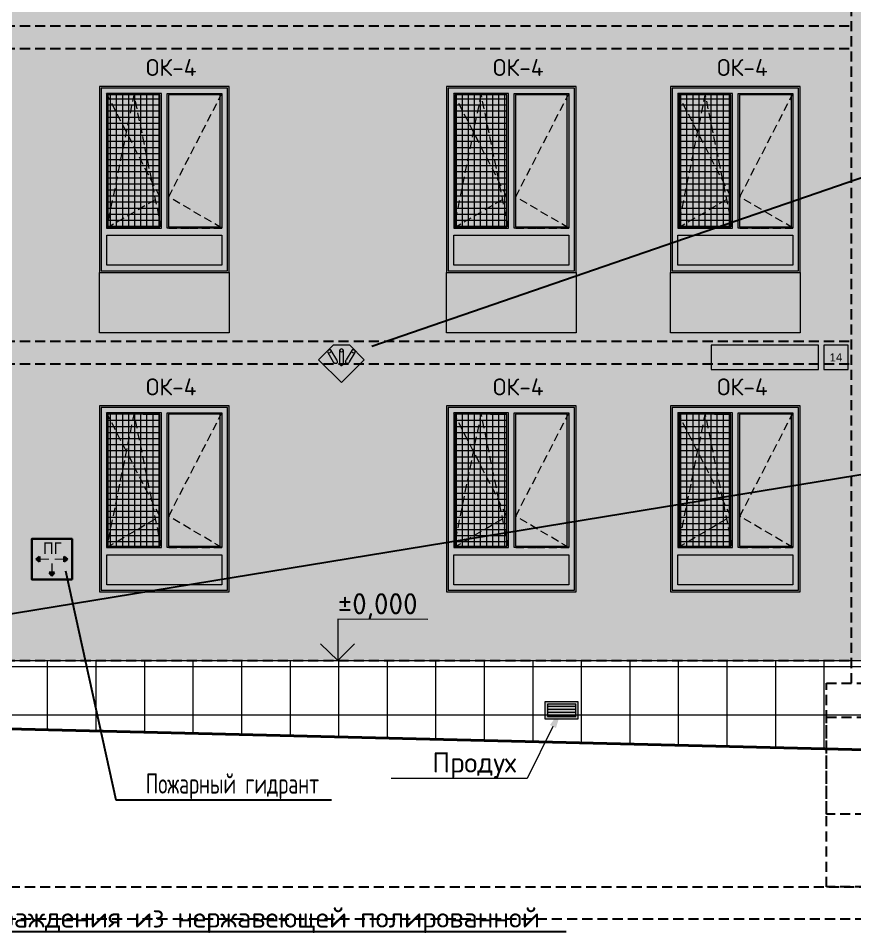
# Model space of a CAD drawing. Header units: millimetres. Extents: x -136099598 to 9192475, y 0 to 779331.
# Drawn here: x -291915 to -281577, y 285176 to 296496 of the extents above; entities that cross this region are included whole.
import ezdxf
from ezdxf import colors
from ezdxf.entities.mleader import LeaderData, LeaderLine
from ezdxf.math import Vec2, Vec3

# ---------------------------------------------------------------- set-up
doc = ezdxf.new("R2010")
doc.units = ezdxf.units.MM
doc.header["$MEASUREMENT"] = 0
doc.linetypes.add('01_base$0$DASHED2', pattern=[0.375, 0.25, -0.125])
doc.linetypes.add('ADSK_Штриховая_ш2 п1', pattern=[3, 2, -1])
doc.layers.get('0').update_dxf_attribs({"color": 250, "lineweight": 9})
doc.layers.get('Defpoints').update_dxf_attribs({"color": 8})
for name, color, linetype, lineweight, true_color in [('!_Окно_00_Штрих_Стекло', 7, 'Continuous', 0, 0x737373), ('RAL 000 80 00', 7, 'Continuous', 0, 0xb9b8b6), ('RAL 100 6030', 7, 'Continuous', 0, 0x989057), ('RAL 7016', 7, 'Continuous', 0, 0x383e42), ('RAL 90 10', 7, 'Continuous', 0, 0xf1ece1)]:
    doc.layers.add(name, color=color, linetype=linetype, lineweight=lineweight, true_color=true_color)
for name, color, linetype, lineweight in [('!_Цоколь', 7, 'Continuous', 0), ('_NEW HATCH', 5, 'Continuous', 0), ('_NEW LINES', 5, 'Continuous', 9), ('_TEXT', 189, 'Continuous', 30), ('АР-Выноски', 5, 'Continuous', 5), ('АР.РД_Выноски', 174, 'Continuous', 9), ('АР_тонкая линия', 250, 'Continuous', 0), ('ОБОРУДОВАНИЕ', 253, 'Continuous', 5), ('Подвал', 250, 'ADSK_Штриховая_ш2 п1', 30), ('СТЕНЫ кирпич ЛИДЕР', 250, 'Continuous', 15), ('Фасад_тонкие', 7, 'Continuous', 5)]:
    doc.layers.add(name, color=color, linetype=linetype, lineweight=lineweight)
for name, color, linetype in [('PDF _0', 7, 'Continuous'), ('PDF _PDF _0', 7, 'Continuous'), ('PDF _Текст', 7, 'Continuous'), ('Фасадные указатели', 7, 'Continuous')]:
    doc.layers.add(name, color=color, linetype=linetype)
doc.styles.add('GOST-2.304_Type-B', font='')
doc.styles.add('ICOCPEUR', font='isocpeur.ttf')
doc.styles.add('ISOCPEUR', font='isocpeur.ttf', dxfattribs={"width": 0.7})
doc.styles.add('PDF ISOCPEUR', font='isocpeur.ttf')
doc.styles.add('стиль1', font='arial.ttf', dxfattribs={"width": 0.9, "height": 300})
doc.styles.get('GOST-2.304_Type-B').set_extended_font_data('GOST Common')

# ---------------------------------------------------------------- blocks, each defined once
blk = doc.blocks.new('A$Cbb492947')
at = {"layer": '!_Окно_00_Штрих_Стекло'}
h = blk.add_hatch(color=256, dxfattribs=at)
h.dxf.hatch_style = 1
h.set_gradient(color1=(70, 92, 124), color2=(219, 225, 235), name='CURVED')
h.paths.add_polyline_path([(1492.596321599558, 89.00270338060545), (1492.596321599558, 2213.26939832367), (90.0008705163055, 2212.255993676427), (90.00087051630544, 87.98929873336238)])
at = {"layer": 'PDF _PDF _0', "lineweight": 0, "true_color": 0x636466}
h = blk.add_hatch(dxfattribs=at)
h.set_pattern_fill('ANSI37', color=251, scale=600, angle=135)
h.set_pattern_definition([(180, (0, 0), (-7.105427357601002e-15, -75), []), (270, (0, 0), (75, -1.4210854715202e-14), [])])
h.paths.add_polyline_path([(745.785901600495, 564.367503027077), (745.785901600495, 2196.819007847347), (105, 2195.805603200104), (105, 563.3540983798339)])
at = {"layer": 'RAL 7016'}
h = blk.add_hatch(color=256, dxfattribs=at)
h.dxf.hatch_style = 1
h.paths.add_polyline_path([(1601.510507199913, 2300.805603200104), (0, 2300.805603200104), (0, 0), (1601.510507199913, 0)])
h.paths.add_polyline_path([(851.810419999063, 2195.805603200105), (1492.596321599558, 2195.805603200105), (1492.596321599558, 564.367503027077), (851.810419999063, 563.3540983798339)], flags=16)
h.paths.add_polyline_path([(745.785901600495, 2195.805603200105), (745.785901600495, 564.367503027077), (105.0080364551634, 563.3540983798337), (104.9919635448366, 2195.87837618453)], flags=16)
h.paths.add_polyline_path([(1511.502587020813, 459.4483360000886), (1511.519297894976, 87.98922437573245), (90.01169981785807, 87.98929873336245), (89.98917069844737, 459.4483360000886)], flags=16)
at = {"layer": 'PDF _0', "linetype": 'ADSK_Штриховая_ш2 п1', "lineweight": 0, "ltscale": 50}
for points in [[(765.7859016004951, 552.2503896376193), (427.3500436004251, 2212.762696000049), (88.91418926464394, 548.4238148743752), (745.785901600495, 935.0000000000003), (88.91418560035527, 2212.762696000049)], [(855.7246055994183, 548.4238148743752), (1114.160463599488, 548.4238148743752), (1512.596317935269, 548.4238148743752), (855.7246055994183, 935.0000000000003), (1512.596321599558, 2212.762696000049)]]:
    blk.add_lwpolyline(points, dxfattribs=at)
at = {"layer": 'PDF _PDF _0', "lineweight": 0}
for points in [[(0, 0), (1601.510507199913, 0), (1601.510507199913, 2300.805603200104), (0, 2300.805603200104)], [(20, 20), (1581.510507199913, 20), (1581.510507199913, 2280.805603200104), (20, 2280.805603200104)], [(88.91418560035527, 548.4238148743752), (765.785901600495, 548.4238148743752), (765.785901600495, 2212.762696000049), (88.91418560035527, 2212.762696000049)], [(105, 563.3540983798339), (745.785901600495, 564.367503027077), (745.7859016004948, 2195.805603200105), (105, 2195.805603200104)], [(1512.596321599558, 548.4238148743752), (835.7246055994183, 548.4238148743752), (835.7246055994183, 2212.762696000049), (1512.596321599558, 2212.762696000049)], [(851.810419999063, 563.3540983798339), (1492.596321599558, 564.367503027077), (1492.596321599558, 2195.805603200105), (851.810419999063, 2195.805603200104)], [(1511.509636683608, 87.9892731999862), (90.00087051630544, 87.98929873336245), (90, 459.4483360000886), (1511.512248232524, 459.4483360000886)]]:
    blk.add_lwpolyline(points, close=True, dxfattribs=at)
at = {"layer": 'PDF _Текст', "lineweight": 0, "insert": (574, 2429), "char_height": 209.9930287715913, "attachment_point": 7, "style": 'PDF ISOCPEUR'}
blk.add_mtext('ОК-4', dxfattribs=at)
blk = doc.blocks.new('A$Cbac6e4b7')
at = {"layer": 'RAL 100 6030'}
h = blk.add_hatch(color=256, dxfattribs=at)
h.dxf.hatch_style = 1
h.paths.add_polyline_path([(1601.510507199913, 748.4301744298427), (0, 748.4301744000404), (0, 5.960464477539062e-08), (1601.510507199913, 8.940696716308594e-08)])
at = {"layer": 'СТЕНЫ кирпич ЛИДЕР', "ltscale": 100}
blk.add_lwpolyline([(0, 748.4301744000404), (1601.510507199913, 748.4301744000404), (1601.510507199913, 0), (0, 0)], close=True, dxfattribs=at)
blk = doc.blocks.new('A$C68e30825')
at = {"layer": 'RAL 000 80 00', "ltscale": 100, "true_color": 0x939598, "transparency": 33554687}
h = blk.add_hatch(color=252, dxfattribs=at)
h.dxf.hatch_style = 1
h.paths.add_polyline_path([(282.8427124746377, 282.8427124746377), (102.8427124746377, 462.8427124746377), (-102.8427124746377, 462.8427124746377), (-282.8427124746377, 282.8427124746377), (0, 0)])
edge = h.paths.add_edge_path(flags=16)
edge.add_ellipse((-148.0913762925775, 386.2658078480163), major_axis=(21.65063509461142, 12.49999999999939), ratio=0.7071067811865591, start_angle=2.2737367544323206e-12, end_angle=179.9999999999994, ccw=False)
edge.add_line((-126.4407411979046, 398.7658078478999), (-58.40662379714195, 280.9272598616662))
edge.add_line((-58.40662379714195, 280.9272598616662), (-55.01579888758715, 273.800574447785))
edge.add_line((-55.01579888758715, 273.800574447785), (-52.88065734674456, 266.4044486036873))
edge.add_line((-52.88065734668635, 266.4044486036873), (-52.10826408688445, 259.1097549625556))
edge.add_line((-52.10826408694265, 259.1097549626138), (-52.73735013150144, 252.2822799236747))
edge.add_line((-52.73735013150144, 252.2822799236747), (-54.73637047928059, 246.2643815943738))
edge.add_line((-54.73637047928059, 246.2643815943156), (-58.00508590287063, 241.3578225254314))
edge.add_line((-58.00508590287063, 241.3578225254896), (-62.37958936201176, 237.8086380767636))
edge.add_line((-62.37958936201176, 237.8086380767636), (-67.64052498689853, 235.7947991765686))
edge.add_line((-67.64052498689853, 235.7947991765686), (-73.52408749749884, 235.4172881164122))
edge.add_line((-73.52408749749884, 235.4172881164122), (-79.73525050195167, 236.6950348771643))
edge.add_line((-79.73525050200988, 236.6950348771643), (-85.96256035170518, 239.5639679008746))
edge.add_line((-85.96256035170518, 239.5639679009328), (-91.8937537278398, 243.8802269061562))
edge.add_line((-91.8937537278398, 243.8802269061562), (-97.23141582799144, 249.4273766432889))
edge.add_line((-97.23141582799144, 249.4273766432889), (-101.7078939861967, 255.9272598614334))
edge.add_line((-101.7078939861967, 255.9272598613752), (-169.7420113872504, 373.7658078480745))
edge = h.paths.add_edge_path(flags=16)
edge.add_ellipse((0, 399.1400360398693), major_axis=(25, 0), ratio=0.7071067811865214, start_angle=0, end_angle=180, ccw=False)
edge.add_line((25, 399.1400360398111), (25, 248.0718012382276))
edge.add_line((25, 248.0718012382276), (24.37319780455437, 240.2044981702929))
edge.add_line((24.37319780455437, 240.2044981702347), (22.52422169758938, 232.7316945292405))
edge.add_line((22.52422169753117, 232.7316945292405), (19.54578706168104, 226.028107893304))
edge.add_line((19.54578706168104, 226.0281078933622), (15.58724504645215, 220.4298840882257))
edge.add_line((15.58724504645215, 220.4298840881675), (10.8470934779034, 216.2177414314938))
edge.add_line((10.84709347796161, 216.2177414314938), (5.563023348920979, 213.6028943444835))
edge.add_line((5.563023348920979, 213.6028943444835), (0, 212.7164621787379))
edge.add_line((0, 212.7164621787379), (-5.563023348920979, 213.6028943444835))
edge.add_line((-5.563023348920979, 213.6028943444835), (-10.84709347796161, 216.2177414314938))
edge.add_line((-10.84709347796161, 216.2177414314938), (-15.58724504651036, 220.4298840881675))
edge.add_line((-15.58724504645215, 220.4298840881675), (-19.54578706168104, 226.028107893304))
edge.add_line((-19.54578706168104, 226.0281078933622), (-22.52422169753117, 232.7316945292987))
edge.add_line((-22.52422169758938, 232.7316945292405), (-24.37319780455437, 240.2044981702347))
edge.add_line((-24.37319780455437, 240.2044981702347), (-25, 248.0718012378784))
edge.add_line((-25, 248.0718012378784), (-25, 399.1400360399857))
edge = h.paths.add_edge_path(flags=16)
edge.add_line((52.10826408694265, 259.1097549626138), (52.88065734674456, 266.4044486037455))
edge.add_line((52.88065734674456, 266.4044486036873), (55.01579888758715, 273.800574447785))
edge.add_line((55.01579888758715, 273.800574447785), (58.40662379702553, 280.9272598613752))
edge.add_line((58.40662379702553, 280.9272598614334), (126.440741198021, 398.7658078480745))
edge.add_ellipse((148.0913762925775, 386.2658078480163), major_axis=(-21.65063509461369, 12.4999999999986), ratio=0.7071067811865147, start_angle=179.9999999999945, end_angle=359.9999999999886, ccw=False)
edge.add_line((169.7420113871922, 373.7658078479581), (101.7078939863713, 255.927259861608))
edge.add_line((101.7078939863713, 255.927259861608), (97.23141582799144, 249.4273766432307))
edge.add_line((97.23141582799144, 249.4273766432889), (91.8937537278398, 243.8802269061562))
edge.add_line((91.8937537278398, 243.8802269061562), (85.96256035170518, 239.5639679009328))
edge.add_line((85.96256035170518, 239.5639679009328), (79.73525050200988, 236.6950348772225))
edge.add_line((79.73525050200988, 236.6950348771643), (73.52408749755705, 235.4172881164122))
edge.add_line((73.52408749749884, 235.4172881164122), (67.64052498689853, 235.7947991765686))
edge.add_line((67.64052498689853, 235.7947991765686), (62.37958936201176, 237.8086380767636))
edge.add_line((62.37958936201176, 237.8086380767636), (58.00508590287063, 241.3578225254896))
edge.add_line((58.00508590292884, 241.3578225254896), (54.7363704793388, 246.2643815943738))
edge.add_line((54.73637047928059, 246.2643815943156), (52.73735013150144, 252.2822799236164))
edge.add_line((52.73735013150144, 252.2822799236747), (52.10826408694265, 259.1097549626138))
h = blk.add_hatch(color=252, dxfattribs=at)
h.dxf.hatch_style = 1
edge = h.paths.add_edge_path()
edge.add_ellipse((-148.0913762925775, 386.2658078480163), major_axis=(21.6506350946126, 12.50000000000053), ratio=0.707106781186478, start_angle=179.999999999998, end_angle=360.00000000000097, ccw=False)
edge.add_line((-169.742011387134, 373.7658078478999), (-101.7078939861967, 255.9272598613752))
edge.add_line((-101.7078939861967, 255.9272598613752), (-97.23141582799144, 249.4273766432307))
edge.add_line((-97.23141582799144, 249.4273766432889), (-91.8937537278398, 243.8802269061562))
edge.add_line((-91.8937537278398, 243.8802269061562), (-85.96256035170518, 239.5639679009328))
edge.add_line((-85.96256035170518, 239.5639679009328), (-79.73525050200988, 236.6950348772225))
edge.add_line((-79.73525050200988, 236.6950348771643), (-73.52408749755705, 235.4172881164122))
edge.add_line((-73.52408749749884, 235.4172881164122), (-67.64052498689853, 235.7947991765686))
edge.add_line((-67.64052498689853, 235.7947991765686), (-62.37958936201176, 237.8086380767636))
edge.add_line((-62.37958936201176, 237.8086380767636), (-58.00508590287063, 241.3578225254896))
edge.add_line((-58.00508590287063, 241.3578225254896), (-54.73637047928059, 246.2643815943738))
edge.add_line((-54.73637047928059, 246.2643815943156), (-52.73735013150144, 252.2822799236164))
edge.add_line((-52.73735013150144, 252.2822799236747), (-52.10826408694265, 259.1097549626138))
edge.add_line((-52.10826408694265, 259.1097549626138), (-52.88065734674456, 266.4044486037455))
edge.add_line((-52.88065734668635, 266.4044486036873), (-55.01579888752894, 273.800574447785))
edge.add_line((-55.01579888758715, 273.800574447785), (-58.40662379714195, 280.9272598616662))
edge.add_line((-58.40662379714195, 280.9272598616662), (-126.440741198021, 398.7658078480745))
edge = h.paths.add_edge_path()
edge.add_ellipse((-148.0913762925775, 386.2658078480163), major_axis=(21.6506350946126, 12.50000000000053), ratio=0.707106781186478, start_angle=179.999999999998, end_angle=360.000000000001)
edge.add_ellipse((-148.0913762925775, 386.2658078480163), major_axis=(21.65063509461142, 12.49999999999939), ratio=0.7071067811865591, start_angle=2.308725004959152e-12, end_angle=179.9999999999993)
h = blk.add_hatch(color=252, dxfattribs=at)
h.dxf.hatch_style = 1
edge = h.paths.add_edge_path()
edge.add_ellipse((0, 399.1400360398693), major_axis=(25.00000000000182, 0), ratio=0.7071067811865064, start_angle=180, end_angle=360, ccw=False)
edge.add_line((-25, 399.1400360397529), (-25, 248.0718012378784))
edge.add_line((-25, 248.0718012378784), (-24.37319780455437, 240.2044981702347))
edge.add_line((-24.37319780455437, 240.2044981702347), (-22.52422169758938, 232.7316945292405))
edge.add_line((-22.52422169758938, 232.7316945292405), (-19.54578706173925, 226.028107893304))
edge.add_line((-19.54578706168104, 226.0281078933622), (-15.58724504645215, 220.4298840882257))
edge.add_line((-15.58724504645215, 220.4298840881675), (-10.8470934779034, 216.2177414314938))
edge.add_line((-10.84709347796161, 216.2177414314938), (-5.563023348920979, 213.6028943444835))
edge.add_line((-5.563023348920979, 213.6028943444835), (0, 212.7164621787379))
edge.add_line((0, 212.7164621787379), (5.563023348920979, 213.6028943444835))
edge.add_line((5.563023348920979, 213.6028943444835), (10.84709347796161, 216.2177414314938))
edge.add_line((10.84709347796161, 216.2177414314938), (15.58724504651036, 220.4298840881675))
edge.add_line((15.58724504645215, 220.4298840881675), (19.54578706168104, 226.028107893304))
edge.add_line((19.54578706168104, 226.0281078933622), (22.52422169753117, 232.7316945292987))
edge.add_line((22.52422169753117, 232.7316945292405), (24.37319780449616, 240.2044981702347))
edge.add_line((24.37319780455437, 240.2044981702347), (25, 248.0718012381694))
edge.add_line((25, 248.0718012382276), (25, 399.1400360399857))
edge = h.paths.add_edge_path()
edge.add_ellipse((0, 399.1400360398693), major_axis=(25, 0), ratio=0.7071067811865214, start_angle=0, end_angle=180)
edge.add_ellipse((0, 399.1400360398693), major_axis=(25.00000000000182, 0), ratio=0.7071067811865064, start_angle=180, end_angle=360)
h = blk.add_hatch(color=252, dxfattribs=at)
h.dxf.hatch_style = 1
edge = h.paths.add_edge_path()
edge.add_ellipse((148.0913762925775, 386.2658078480163), major_axis=(-21.65063509460915, 12.50000000000017), ratio=0.7071067811866039, start_angle=6.821210263296962e-13, end_angle=180.0000000000063, ccw=False)
edge.add_line((126.4407411979628, 398.7658078479581), (58.40662379702553, 280.9272598614334))
edge.add_line((58.40662379702553, 280.9272598614334), (55.01579888758715, 273.8005744478432))
edge.add_line((55.01579888758715, 273.800574447785), (52.88065734674456, 266.4044486036873))
edge.add_line((52.88065734674456, 266.4044486036873), (52.10826408694265, 259.1097549625556))
edge.add_line((52.10826408694265, 259.1097549626138), (52.73735013150144, 252.2822799236747))
edge.add_line((52.73735013150144, 252.2822799236747), (54.73637047928059, 246.2643815943738))
edge.add_line((54.73637047928059, 246.2643815943156), (58.00508590287063, 241.3578225254314))
edge.add_line((58.00508590292884, 241.3578225254896), (62.37958936206996, 237.8086380767636))
edge.add_line((62.37958936201176, 237.8086380767636), (67.64052498689853, 235.7947991765686))
edge.add_line((67.64052498689853, 235.7947991765686), (73.52408749749884, 235.4172881164122))
edge.add_line((73.52408749749884, 235.4172881164122), (79.73525050195167, 236.6950348771643))
edge.add_line((79.73525050200988, 236.6950348771643), (85.96256035170518, 239.5639679008746))
edge.add_line((85.96256035170518, 239.5639679009328), (91.8937537278398, 243.8802269061562))
edge.add_line((91.8937537278398, 243.8802269061562), (97.23141582799144, 249.4273766432889))
edge.add_line((97.23141582799144, 249.4273766432889), (101.7078939863713, 255.9272598616662))
edge.add_line((101.7078939863713, 255.927259861608), (169.7420113872504, 373.7658078480745))
edge = h.paths.add_edge_path()
edge.add_ellipse((148.0913762925775, 386.2658078480163), major_axis=(-21.65063509461369, 12.4999999999986), ratio=0.7071067811865147, start_angle=179.9999999999945, end_angle=359.9999999999886)
edge.add_ellipse((148.0913762925775, 386.2658078480163), major_axis=(-21.65063509460915, 12.50000000000017), ratio=0.7071067811866039, start_angle=7.378886860995359e-13, end_angle=180.0000000000063)
at = {"layer": 'ОБОРУДОВАНИЕ', "color": 0}
for p, q in [((-102.8427124746377, 462.8427124746377), (-282.8427124746377, 282.8427124746377)), ((102.8427124746377, 462.8427124746377), (-102.8427124746377, 462.8427124746377)), ((282.8427124746377, 282.8427124746377), (102.8427124746377, 462.8427124746377)), ((-169.7420113871922, 373.7658078480163), (-101.7078939863131, 255.9272598615498)), ((-58.40662379708374, 280.9272598615498), (-126.4407411979628, 398.7658078480163)), ((-25, 399.1400360398693), (-25, 248.0718012381112)), ((25, 248.0718012381112), (25, 399.1400360398693)), ((126.440741198021, 398.7658078480163), (58.40662379708374, 280.9272598615498)), ((101.7078939863131, 255.9272598615498), (169.7420113872504, 373.7658078480163)), ((-282.8427124746377, 282.8427124746377), (0, 0)), ((0, 0), (282.8427124746377, 282.8427124746377))]:
    blk.add_line(p, q, dxfattribs=at)
at = {"layer": 'ОБОРУДОВАНИЕ', "color": 0, "flags": 128}
for points in [[(-58.40662379708374, 280.9272598615498), (-55.01579888758715, 273.800574447785), (-52.88065734668635, 266.4044486036873), (-52.10826408694265, 259.1097549626138), (-52.73735013150144, 252.2822799236747), (-54.73637047928059, 246.2643815943156), (-58.00508590287063, 241.3578225254896), (-62.37958936201176, 237.8086380767636), (-67.64052498689853, 235.7947991765686), (-73.52408749749884, 235.4172881164122), (-79.73525050200988, 236.6950348771643), (-85.96256035170518, 239.5639679009328), (-91.8937537278398, 243.8802269061562), (-97.23141582799144, 249.4273766432889), (-101.7078939863131, 255.9272598615498)], [(-25, 248.0718012381112), (-24.37319780455437, 240.2044981702347), (-22.52422169758938, 232.7316945292405), (-19.54578706168104, 226.0281078933622), (-15.58724504645215, 220.4298840881675), (-10.84709347796161, 216.2177414314938), (-5.563023348920979, 213.6028943444835), (0, 212.7164621787379), (5.563023348920979, 213.6028943444835), (10.84709347796161, 216.2177414314938), (15.58724504645215, 220.4298840881675), (19.54578706168104, 226.0281078933622), (22.52422169753117, 232.7316945292405), (24.37319780455437, 240.2044981702347), (25, 248.0718012381112)], [(101.7078939863131, 255.9272598615498), (97.23141582799144, 249.4273766432889), (91.8937537278398, 243.8802269061562), (85.96256035170518, 239.5639679009328), (79.73525050200988, 236.6950348771643), (73.52408749749884, 235.4172881164122), (67.64052498689853, 235.7947991765686), (62.37958936201176, 237.8086380767636), (58.00508590292884, 241.3578225254896), (54.73637047928059, 246.2643815943156), (52.73735013150144, 252.2822799236747), (52.10826408694265, 259.1097549626138), (52.88065734674456, 266.4044486036873), (55.01579888758715, 273.800574447785), (58.40662379708374, 280.9272598615498)]]:
    blk.add_lwpolyline(points, dxfattribs=at)
at = {"layer": 'ОБОРУДОВАНИЕ', "color": 0}
for centre, major_axis, ratio, start_param, end_param in [((-148.0913762925775, 386.2658078480163), (21.65063509461142, 12.49999999999939), 0.7071067811865591, 4.029485285965961e-14, 3.141592653589782), ((-148.0913762925775, 386.2658078480163), (21.65063509461257, 12.50000000000052), 0.7071067811864782, 3.141592653589759, 6.283185307179603), ((0, 399.1400360398693), (25, 0), 0.7071067811865214, 0, 3.141592653589793), ((0, 399.1400360398693), (25.00000000000182, 0), 0.7071067811865064, 3.141592653589793, 6.283185307179586), ((148.0913762925775, 386.2658078480163), (-21.65063509460915, 12.50000000000017), 0.7071067811866039, 1.287858708565182e-14, 3.141592653589902), ((148.0913762925775, 386.2658078480163), (-21.65063509461369, 12.4999999999986), 0.7071067811865147, 3.141592653589697, 6.283185307179387)]:
    blk.add_ellipse(centre, major_axis=major_axis, ratio=ratio, start_param=start_param, end_param=end_param, dxfattribs=at)
blk = doc.blocks.new('A$Ce9bab95b')
at = {"ltscale": 100}
h = blk.add_hatch(dxfattribs=at)
h.set_pattern_fill('ANSI31', color=256, scale=300, angle=135)
h.set_pattern_definition([(180, (351843.9542666221, -283696.988165576), (-3.552713678800501e-15, -37.5), [])])
h.paths.add_polyline_path([(380, 30), (380, 180), (30, 180), (30, 30)])
at = {"layer": 'RAL 7016', "lineweight": 30, "ltscale": 100, "transparency": 33554687}
h = blk.add_hatch(color=256, dxfattribs=at)
h.dxf.hatch_style = 1
h.paths.add_polyline_path([(380, 30), (380, 180), (30, 180), (30, 30)], flags=16)
h.paths.add_polyline_path([(410, 0), (410, 210), (0, 210), (0, 0)])
h.paths.add_polyline_path([(380, 30), (30, 30), (30, 180), (380, 180)], flags=16)
for points in [[(0, 210), (0, 0), (410, 0), (410, 210)], [(30, 180), (30, 30), (380, 30), (380, 180)]]:
    blk.add_lwpolyline(points, close=True)
blk = doc.blocks.new('указатель ПГ')
at = {"layer": 'Фасадные указатели', "ltscale": 50}
h = blk.add_hatch(color=7, dxfattribs=at)
h.dxf.hatch_style = 1
h.paths.add_polyline_path([(0, 350), (0, -2.842170943040401e-14), (350, -5.684341886080801e-14), (350, 350)])
at = {"layer": 'Фасадные указатели', "lineweight": 30, "true_color": 0xdb0a0a}
h = blk.add_hatch(color=12, dxfattribs=at)
h.dxf.hatch_style = 1
h.paths.add_polyline_path([(40, 175), (68.28427124745212, 151.7157287525479), (68.28427124745212, 198.2842712474521)])
h = blk.add_hatch(color=12, dxfattribs=at)
h.dxf.hatch_style = 1
h.paths.add_polyline_path([(281.7157287525479, 198.2842712474521), (281.7157287525479, 151.7157287525479), (310, 175)])
h = blk.add_hatch(color=12, dxfattribs=at)
h.dxf.hatch_style = 1
h.paths.add_polyline_path([(175, 30), (198.2842712474521, 58.28427124745212), (151.7157287525479, 58.28427124745212)])
at = {"layer": 'Фасадные указатели', "color": 12, "lineweight": 30, "true_color": 0xdb0a0a}
blk.add_lwpolyline([(350, 0), (0, 0), (0, 350), (350, 350)], close=True, dxfattribs=at)
for points in [[(40, 175), (68.28427124745212, 198.2842712474521)], [(40, 175), (68.28427124745212, 151.7157287525479)], [(68.28427124745212, 198.2842712474521), (68.28427124745212, 151.7157287525479)], [(310, 175), (281.7157287525479, 198.2842712474521)], [(281.7157287525479, 198.2842712474521), (281.7157287525479, 151.7157287525479)], [(310, 175), (281.7157287525479, 151.7157287525479)], [(175, 30), (151.7157287525479, 58.28427124745212)], [(151.7157287525479, 58.28427124745212), (198.2842712474521, 58.28427124745212)], [(175, 30), (198.2842712474521, 58.28427124745212)]]:
    blk.add_lwpolyline(points, dxfattribs=at)
at = {"layer": 'Фасадные указатели', "color": 12, "lineweight": 30, "true_color": 0xdb0a0a, "const_width": 10}
for points in [[(150, 175), (68.28427124745212, 175)], [(200, 175), (281.7157287525479, 175)], [(175, 140), (175, 58.28427124745212)]]:
    blk.add_lwpolyline(points, dxfattribs=at)
at = {"layer": 'Фасадные указатели', "color": 12, "lineweight": 30, "true_color": 0xdb0a0a, "insert": (178.7186872654129, 270), "char_height": 100, "attachment_point": 5, "style": 'стиль1'}
blk.add_mtext_dynamic_manual_height_columns('ПГ', width=332.1457633809187, gutter_width=2500, heights=[0], dxfattribs=at)
blk = doc.blocks.new('A$C75c4dc5c')
at = {"ltscale": 150}
blk.add_blockref('A$Ce9bab95b', (0, -260), dxfattribs=at)
at = {"layer": 'АР-Выноски'}
ml = blk.add_multileader_mtext('Standard', dxfattribs=at)
ml.set_content('\\A1;Продух', color=256, style='ICOCPEUR')
ml.set_leader_properties()
ml.build(insert=Vec2(0, 0))
ml.multileader.update_dxf_attribs({"text_left_attachment_type": 6, "text_right_attachment_type": 6, "dogleg_length": 100, "arrow_head_size": 250})
ctx = ml.context
ctx.base_point, ctx.char_height, ctx.arrow_head_size, ctx.landing_gap_size, ctx.plane_origin, ctx.plane_x_axis, ctx.plane_y_axis = Vec3(-1725.070760847069, -999.1296807274235), 250, 250, 25, Vec3(-6501.563375473022, -507.2167273759842), Vec3(1, -2.449293598294706e-16), Vec3(2.449293598294706e-16, 1)
ctx.left_attachment, ctx.right_attachment = 6, 6
notes = []
notes.append((ctx, [(0, (1, 1, 0), (-218.0353804235347, -999.1296807274239), (-1, 2.449293598294707e-16), 432.0353804235347, [(0, [(210, -130)], 0, [])])]))
ctx.mtext.insert, ctx.mtext.text_direction, ctx.mtext.width, ctx.mtext.flow_direction = Vec3(-1392.570760847069, -674.1296807274239), Vec3(1, -2.449293598294706e-16), 4074.824656840879, 5
for ctx, leaders in notes:
    for number, flags, end, landing, length, lines in leaders:
        leader = LeaderData()
        leader.index, (leader.has_last_leader_line, leader.has_dogleg_vector, leader.attachment_direction) = number, flags
        leader.last_leader_point, leader.dogleg_vector, leader.dogleg_length = Vec3(end), Vec3(landing), length
        for number, points, colour, breaks in lines:
            line = LeaderLine()
            line.index, line.vertices, line.color, line.breaks = number, Vec3.list(points), colors.encode_raw_color(colour), breaks
            leader.lines.append(line)
        ctx.leaders.append(leader)

msp = doc.modelspace()

# ---------------------------------------------------------------- hatches: boundary and pattern name
at = {"layer": '!_Цоколь', "lineweight": 0, "ltscale": 5, "true_color": 0x636466}
h = msp.add_hatch(dxfattribs=at)
h.set_pattern_fill('ANSI37', color=251, scale=4800, angle=44.99999999999999)
h.set_pattern_definition([(90, (541247.052279662, -119.9999999999943), (-600, 1.13686837721616e-13), []), (180, (541247.052279662, -119.9999999999943), (-1.70530256582424e-13, -600), [])])
h.paths.add_polyline_path([(-294676.9999999997, 287771.4040129483), (-281257, 287443.5518880134), (-281257.0020069515, 288561.1842424739), (-294676.5317605919, 288553.4971876816)])
at = {"layer": '_NEW HATCH', "true_color": 0xffffff}
h = msp.add_hatch(color=7, dxfattribs=at)
h.dxf.hatch_style = 1
h.paths.add_polyline_path([(-283350.8261963988, 292153.5518880138), (-282023.2731977701, 292153.5518880138), (-282023.2731977701, 292453.5518880138), (-283350.8261963988, 292453.5518880138)])
at = {"layer": '_NEW HATCH', "true_color": 0x0000ff}
h = msp.add_hatch(color=5, dxfattribs=at)
h.dxf.hatch_style = 1
h.paths.add_polyline_path([(-281958.3534593582, 292153.5518880138), (-281658.3534593582, 292153.5518880138), (-281658.3534593582, 292453.5518880138), (-281958.3534593582, 292453.5518880138)])
at = {"layer": 'RAL 90 10', "ltscale": 100, "transparency": 33554687}
h = msp.add_hatch(color=256, dxfattribs=at)
h.dxf.hatch_style = 1
h.paths.add_polyline_path([(-281257.0000145435, 308453.573542999), (-294676.9999999993, 308453.5735429989), (-294677.0022807167, 288553.573542999), (-286718.5, 288553.5518880134), (-281257.0016793437, 288553.5518880134)])

# ---------------------------------------------------------------- linework, layer by layer
at = {"layer": '_NEW LINES', "color": 18, "true_color": 0x000000}
msp.add_lwpolyline([(-283350.8261963988, 292153.5518880138), (-282023.2731977701, 292153.5518880138), (-282023.2731977701, 292453.5518880138), (-283350.8261963988, 292453.5518880138)], close=True, dxfattribs=at)
at = {"layer": '_NEW LINES'}
msp.add_lwpolyline([(-281958.3534593582, 292153.5518880138), (-281658.3534593582, 292153.5518880138), (-281658.3534593582, 292453.5518880138), (-281958.3534593582, 292453.5518880138)], close=True, dxfattribs=at)
at = {"layer": 'Defpoints', "color": 2, "linetype": '01_base$0$DASHED2', "ltscale": 500}
for p, q in [((-281616.9999999997, 288273.5518880125), (-281616.9999999997, 308453.573542999)), ((-349831.9999999998, 296403.5518880138), (-281616.9999999999, 296403.5518880138)), ((-349831.9999999998, 296123.5518880129), (-281616.9999999999, 296123.5518880129)), ((-349831.9999999999, 292503.5518880138), (-281617, 292503.5518880138)), ((-349831.9999999999, 292223.5518880129), (-281617, 292223.5518880129)), ((-349831.9999999999, 288553.5518880134), (-281616.9999999997, 288553.5518880134))]:
    msp.add_line(p, q, dxfattribs=at)
msp.add_lwpolyline([(-281257.0000000001, 286945.360128934), (-281257.0000000001, 285753.5520073189), (-281926.8038637241, 285753.5519983985), (-281926.8038637241, 288273.5518880125), (-281416.9999999999, 288273.5518880125), (-281416.9999999999, 288143.5518880137)], dxfattribs=at)
msp.add_lwpolyline([(-281926.8038637241, 287852.2486789382), (-281257, 287852.2486789382), (-281257, 286654.0569109381), (-281926.8038637241, 286654.0569109381)], close=True, dxfattribs=at)
at = {"layer": 'Defpoints', "color": 2, "linetype": '01_base$0$DASHED2', "ltscale": 500, "elevation": 1.916129494971397}
msp.add_lwpolyline([(-350145.2111521602, 285753.5518706684), (-281257.0000000001, 285753.5520035045), (-281257.0000000001, 285353.5520035045), (-350145.2111521602, 285353.5518706684)], close=True, dxfattribs=at)
at = {"layer": 'АР_тонкая линия', "color": 3, "lineweight": 40, "ltscale": 100}
msp.add_line((-294676.9999999997, 287771.4040129483), (-281190.3839977253, 287443.5518880134, -0.05248368483136412), dxfattribs=at)
at = {"layer": 'СТЕНЫ кирпич ЛИДЕР', "ltscale": 100}
msp.add_line((-294676.9999999997, 288553.5518880134, -0.0002297080651031958), (-281257.0000000001, 288553.5518880134, 0.0002297080651031958), dxfattribs=at)
at = {"layer": 'Фасад_тонкие', "lineweight": 0}
msp.add_lwpolyline([(-286851.2738625834, 289063.4490936983), (-287966.9767327819, 289063.4999994694), (-287966.9999999999, 288553.5518880134), (-288180.3519729015, 288762.4780966842), (-287966.9999999999, 288553.5518880134), (-287758.073994141, 288762.4588295597)], dxfattribs=at)

# ---------------------------------------------------------------- block references
at = {"ltscale": 150}
for name, p in [('A$C68e30825', (-287920.8677074756, 291990.7091755392)), ('A$C75c4dc5c', (-285405.32937147, 288092.5746705046))]:
    msp.add_blockref(name, p, dxfattribs=at)
at = {"layer": 'Подвал', "ltscale": 150}
for name, p in [('A$Cbb492947', (-290911.9827186519, 293353.5518879925)), ('A$Cbb492947', (-286621.982718652, 293353.5518880138)), ('A$Cbb492947', (-283851.9827186519, 293353.5518879925)), ('A$Cbac6e4b7', (-290911.9827186518, 292605.1217135925)), ('A$Cbac6e4b7', (-286621.982718652, 292605.1217136138)), ('A$Cbac6e4b7', (-283851.9827186519, 292605.1217136138)), ('A$Cbb492947', (-290911.9827186519, 289403.5518880134)), ('A$Cbb492947', (-286621.982718652, 289403.5518880347)), ('A$Cbb492947', (-283851.9827186519, 289403.5518880134))]:
    msp.add_blockref(name, p, dxfattribs=at)
at = {"layer": 'Фасадные указатели', "xscale": 1.428571428571429, "yscale": 1.428571428571429, "zscale": 1.428571428571429}
msp.add_blockref('указатель ПГ', (-291749.5215263665, 289557.903413564), dxfattribs=at)

# ---------------------------------------------------------------- texts
at = {"layer": '_TEXT', "color": 254, "insert": (-281808.3534593582, 292303.5518880138), "char_height": 100, "width": 300, "attachment_point": 5, "style": 'GOST-2.304_Type-B'}
msp.add_mtext('{\\fArial|b0|i0|c204|p34;14}', dxfattribs=at)
at = {"layer": 'PDF _0', "color": 18, "lineweight": 0, "true_color": 0x000000, "insert": (-287966.9767327819, 289063.4999994694), "char_height": 262.4934346850584, "attachment_point": 7, "rotation": 359.9973857862014, "style": 'PDF ISOCPEUR'}
msp.add_mtext('%%P0,000', dxfattribs=at)

# ---------------------------------------------------------------- leaders
at = {"layer": 'АР-Выноски'}
ml = msp.add_multileader_mtext('Standard', dxfattribs=at)
ml.set_content('\\A1;Установка трехгнездного флагодержателя', color=256, style='ICOCPEUR')
ml.set_leader_properties()
ml.build(insert=Vec2(0, 0))
ml.multileader.update_dxf_attribs({"text_left_attachment_type": 6, "text_right_attachment_type": 6, "dogleg_length": 100, "arrow_head_size": 250})
ctx = ml.context
ctx.base_point, ctx.char_height, ctx.arrow_head_size, ctx.landing_gap_size, ctx.plane_origin = Vec3(-279197.2480309407, 295284.3400573579), 250, 250, 25, Vec3(-299473.206197008, 301175.1030967484)
ctx.left_attachment, ctx.right_attachment = 6, 6
notes = []
notes.append((ctx, [(1, (1, 1, 0), (-279297.2480309407, 295284.3400573579), (1, 0), 100, [(0, [(-287781.6151659478, 292361.6656724948)], 0, [])])]))
ctx.mtext.insert, ctx.mtext.width, ctx.mtext.defined_height, ctx.mtext.flow_direction = Vec3(-279172.2480309407, 295609.3400573579), 3339.577594089322, 7505.978321524337, 5
ml = msp.add_multileader_mtext('Standard', dxfattribs=at)
ml.set_content('{\\C256;Адресный указатель}', color=256, style='ISOCPEUR')
ml.set_leader_properties()
ml.build(insert=Vec2(0, 0))
ml.multileader.update_dxf_attribs({"text_left_attachment_type": 6, "text_right_attachment_type": 6, "dogleg_length": 100, "arrow_head_size": 250})
ctx = ml.context
ctx.base_point, ctx.char_height, ctx.arrow_head_size, ctx.landing_gap_size, ctx.plane_origin = Vec3(-278795.318057932, 292954.6214940418), 250, 250, 25, Vec3(-279958.2595443726, 285128.4244365823)
ctx.left_attachment, ctx.right_attachment = 6, 6
notes.append((ctx, [(1, (1, 1, 0), (-278895.318057932, 292954.6214940418), (1, 0), 100, [(0, [(-281658.3534593582, 292257)], 0, [])])]))
ctx.mtext.insert, ctx.mtext.width, ctx.mtext.flow_direction = Vec3(-278770.318057932, 293279.6214940418), 4039.485719535034, 5
ml = msp.add_multileader_mtext('Standard', dxfattribs=at)
ml.set_content('Устройство покрытия из профнастила окрашенного в цвет цоколя асфальт матовый), на металлическом каркасе. Примыкание к фасаду предусмотреть через отлив из оцинкованной стали с окраской по RAL 7016.', color=256, style='ICOCPEUR')
ml.set_leader_properties()
ml.build(insert=Vec2(0, 0))
ml.multileader.update_dxf_attribs({"text_left_attachment_type": 6, "text_right_attachment_type": 6, "dogleg_length": 100, "arrow_head_size": 250})
ctx = ml.context
ctx.base_point, ctx.char_height, ctx.arrow_head_size, ctx.landing_gap_size, ctx.plane_origin = Vec3(-277724.5584230907, 291455.9649155531), 250, 250, 25, Vec3(-290501.3413273148, 288484.549174452)
ctx.left_attachment, ctx.right_attachment = 6, 6
notes.append((ctx, [(1, (1, 1, 0), (-277824.5584230907, 291455.9649155531), (1, 0), 100, [(0, [(-294757.8006168656, 288682.6143706085)], 0, [])])]))
ctx.mtext.insert, ctx.mtext.width, ctx.mtext.defined_height, ctx.mtext.flow_direction = Vec3(-277699.5584230907, 291780.9649155531), 6621.5, 1445.58004500704, 5
ml = msp.add_multileader_mtext('Standard', dxfattribs=at)
ml.set_content('Пожарный гидрант', color=256, style='ISOCPEUR')
ml.set_leader_properties()
ml.build(insert=Vec2(0, 0))
ml.multileader.update_dxf_attribs({"text_left_attachment_type": 6, "text_right_attachment_type": 6, "dogleg_length": 100, "arrow_head_size": 250})
ctx = ml.context
ctx.base_point, ctx.char_height, ctx.arrow_head_size, ctx.landing_gap_size, ctx.plane_origin = Vec3(-290364.5463023643, 286832.8616703749), 250, 250, 25, Vec3(-289535.1418970951, 282782.7759621324)
ctx.left_attachment, ctx.right_attachment = 6, 6
notes.append((ctx, [(1, (1, 1, 0), (-290711.0006679912, 286832.8616703749), (1, 0), 346.454365626967, [(0, [(-291385.2358120807, 289907.8898056926)], 0, [])])]))
ctx.mtext.insert, ctx.mtext.width, ctx.mtext.flow_direction = Vec3(-290339.5463023643, 287157.8616703749), 4039.485719535034, 5
ml = msp.add_multileader_mtext('Standard', dxfattribs=at)
ml.set_content('\\A1;Замена ограждения из нержавеющей полированной стали. Заполнение вертикальное из ригелей {\\fISOCTEUR|b0|i0|c204|p49;ø}16мм, с шагом 100мм.  ', color=256, style='ICOCPEUR')
ml.set_leader_properties()
ml.build(insert=Vec2(0, 0))
ml.multileader.update_dxf_attribs({"text_left_attachment_type": 6, "text_right_attachment_type": 6, "dogleg_length": 100, "arrow_head_size": 250})
ctx = ml.context
ctx.base_point, ctx.char_height, ctx.arrow_head_size, ctx.landing_gap_size, ctx.plane_origin = Vec3(-293758.0627317544, 285201.4023319557, -0.3746991756876634), 250, 250, 25, Vec3(-299283.7106838724, 275903.770458176, -0.3746991756876634)
ctx.left_attachment, ctx.right_attachment = 6, 6
notes.append((ctx, [(1, (1, 1, 0), (-294133.1366125178, 285201.4023319557, -0.3746991756876634), (1, 0), 375.073880763317, [(1, [(-295163.0111580393, 288427.015112593, -0.3746991756876634)], 0, [])])]))
ctx.mtext.insert, ctx.mtext.width, ctx.mtext.flow_direction = Vec3(-293733.0627317544, 285501.4023319557, -0.3746991756876634), 8506.062088216975, 5
at = {"layer": 'АР.РД_Выноски'}
ml = msp.add_multileader_mtext('Standard', dxfattribs=at)
ml.set_content('\\A1;Отбивка керамической плитки и штукатурного слоя. Просушка стен цоколя на участках замачивания. Обработка антисептическими составами типа Картоцид-компаунд. Устройство утепления цоколя плитами из пеностекла толщиной 150 мм с последующим оштукатуриванием цементно-песчаным раствором по оцинкованной сетке и облицовкой керамогранитной плиткой "Керама Марацци DD640620R Про Фьюче антрацит", {\\A0; RAL 0002500 }, 600х600х9мм.', color=256, style='ICOCPEUR')
ml.set_leader_properties(color=256)
ml.build(insert=Vec2(0, 0))
ml.multileader.update_dxf_attribs({"text_left_attachment_type": 6, "text_right_attachment_type": 6, "dogleg_length": 100, "arrow_head_size": 250})
ctx = ml.context
ctx.base_point, ctx.char_height, ctx.arrow_head_size, ctx.landing_gap_size, ctx.plane_origin = Vec3(-297552.4335157722, 283762.1009041306), 250, 250, 25, Vec3(-312072.4635678418, 285932.3943472144)
ctx.left_attachment, ctx.right_attachment = 6, 6
notes.append((ctx, [(1, (1, 1, 0), (-297652.4335157722, 283762.1009041306), (1, 0), 100, [(0, [(-299312.330975147, 288466.7293149512)], 0, [])])]))
ctx.mtext.insert, ctx.mtext.width, ctx.mtext.flow_direction = Vec3(-297527.4335157722, 284087.1009041306), 13500.35180251487, 5
for ctx, leaders in notes:
    for number, flags, end, landing, length, lines in leaders:
        leader = LeaderData()
        leader.index, (leader.has_last_leader_line, leader.has_dogleg_vector, leader.attachment_direction) = number, flags
        leader.last_leader_point, leader.dogleg_vector, leader.dogleg_length = Vec3(end), Vec3(landing), length
        for number, points, colour, breaks in lines:
            line = LeaderLine()
            line.index, line.vertices, line.color, line.breaks = number, Vec3.list(points), colors.encode_raw_color(colour), breaks
            leader.lines.append(line)
        ctx.leaders.append(leader)

doc.saveas('drawing.dxf')
